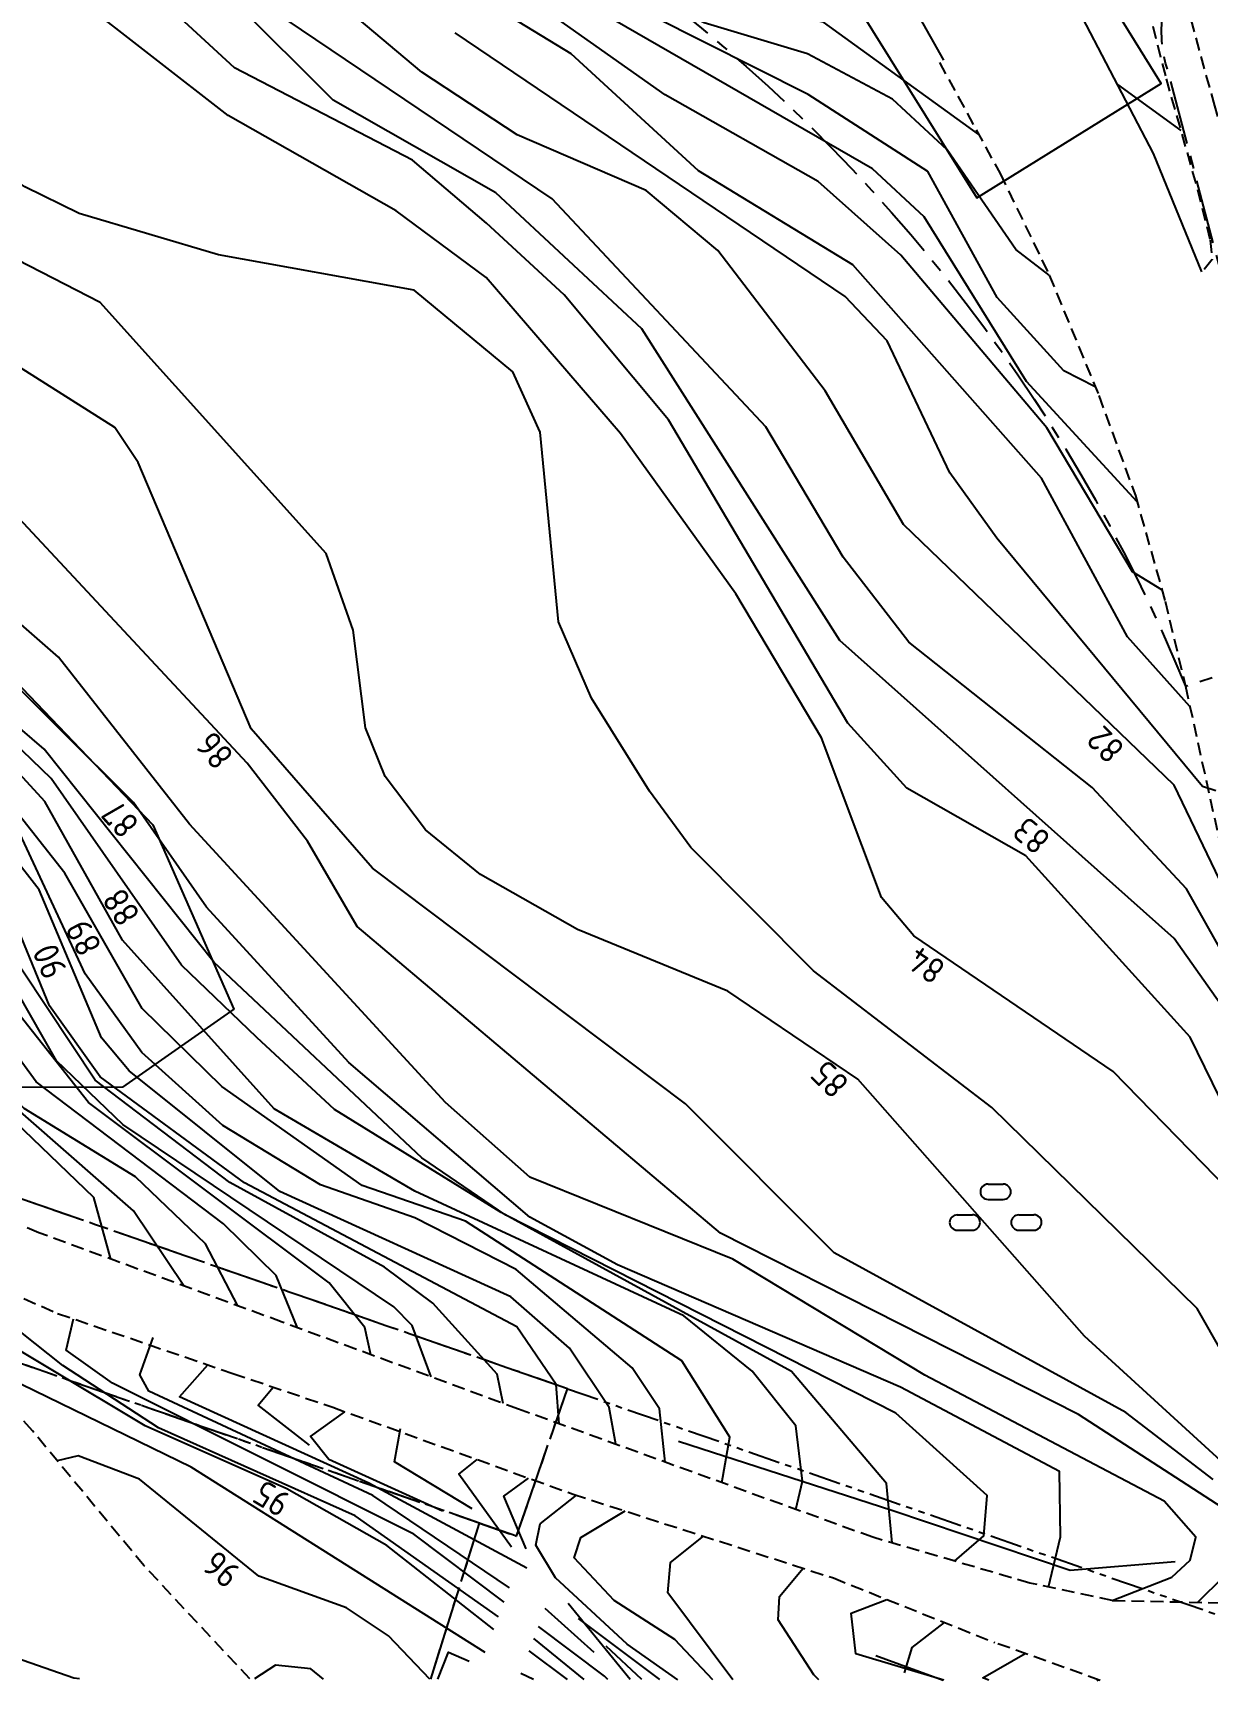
# Model space of a CAD drawing. Header units: metres. Extents: x 148035 to 148980, y 6395313 to 6395676.
# Drawn here: x 148162.7 to 148208.5, y 6395349 to 6395413.3 of the extents above; entities that cross this region are included whole.
import ezdxf

# ---------------------------------------------------------------- set-up
doc = ezdxf.new("R2010")
doc.units = ezdxf.units.M
for name, pattern in [('CENTERX2', [4, 2.5, -0.5, 0.5, -0.5]), ('DASHED', [0.75, 0.5, -0.25]), ('PHANTOM', [2.5, 1.25, -0.25, 0.25, -0.25, 0.25, -0.25])]:
    doc.linetypes.add(name, pattern=pattern)
for name, color, linetype in [('M-BEF-MARKLINJE', 4, 'Continuous'), ('M-BEF-MUR', 4, 'Stödmur'), ('M-BEF-NIVÅKURVA-PRIMÄR-0.5M', 250, 'Continuous'), ('M-BEF-NIVÅKURVA-PRIMÄR-1.0M', 250, 'Continuous'), ('M-BEF-STAKET', 4, 'STAKET'), ('M-BEF-VÄGKANT', 13, 'DASHED'), ('M-BEF-VÄGKANTSTÖD', 13, 'Continuous'), ('M-GR-ANVÄNDNINGSGRÄNS', 4, 'CENTERX2'), ('M-GR-ARBETSOMRÅDESGRÄNS', 7, 'ARBETSOMR_GR'), ('M-GR-FASTIGHETSGRÄNS', 3, 'PHANTOM'), ('M-GR-TRAKTGRÄNS', 7, 'PHANTOM')]:
    doc.layers.add(name, color=color, linetype=linetype)
doc.styles.add('ISO', font='iso.shx', dxfattribs={"height": 2.5})
doc.linetypes.add('ARBETSOMR_GR', pattern='A,0.5,-0.2,["+",Standard,S=0.1,R=0,X=-0.1,Y=-0.05],-0.2', length=0.9)
doc.linetypes.add('STAKET', pattern='A,7,[134,morastr.shx,S=0.8,R=0,X=0,Y=0],0.6,[134,morastr.shx,S=0.8,R=0,X=0,Y=0],1', length=8.6)
doc.linetypes.add('Stödmur', pattern='A,3,[104,sma.shx,S=1,R=0,X=0,Y=0],3', length=6)

# ---------------------------------------------------------------- blocks, each defined once
blk = doc.blocks.new('PRI_M_LÖVSKOG')
for p, q in [((-0.295, 1.2), (0.295, 1.2)), ((-0.295, 0.6), (0.295, 0.6)), ((-1.495, 0), (-0.905, 0)), ((-1.495, -0.6), (-0.905, -0.6)), ((0.905, 0), (1.495, 0)), ((0.905, -0.6), (1.495, -0.6))]:
    blk.add_line(p, q)
for centre, start, end in [((-0.295, 0.9), 90.00001, 179.99999), ((-0.295, 0.9), 179.99999, 270.00003), ((0.295, 0.9), 0, 90.00001), ((0.295, 0.9), 270.00003, 0.00001), ((-1.495, -0.3), 90.00001, 179.99999), ((-1.495, -0.3), 179.99999, 270.00003), ((-0.905, -0.3), 0, 90.00001), ((-0.905, -0.3), 270.00003, 0.00001), ((0.905, -0.3), 90.00001, 179.99999), ((0.905, -0.3), 179.99999, 270.00003), ((1.495, -0.3), 0, 90.00001), ((1.495, -0.3), 270.00003, 0.00001)]:
    blk.add_arc(centre, 0.3, start, end)

msp = doc.modelspace()

# ---------------------------------------------------------------- linework, layer by layer
at = {"layer": 'M-BEF-MARKLINJE', "lineweight": -3, "flags": 128}
msp.add_lwpolyline([(148092.616, 6395398.535), (148107.843, 6395401.752), (148116.068, 6395401.052), (148128.985, 6395397.708), (148135.745, 6395400.863), (148140.784, 6395403.649), (148143.629, 6395403.96), (148149.449, 6395400.495), (148157.15, 6395393.105), (148167.365, 6395382.447), (148170.532, 6395375.253), (148166.182, 6395372.204), (148158.413, 6395372.195), (148155.37, 6395375.408), (148148.038, 6395377.416), (148135.063, 6395380.214), (148125.283, 6395383.378), (148119.356, 6395386.647), (148114.638, 6395388.058), (148109.998, 6395391.127)], dxfattribs=at)
at = {"layer": 'M-BEF-MUR', "lineweight": -3, "flags": 128}
msp.add_lwpolyline([(148195.587, 6395350.031), (148198.213, 6395349.068)], dxfattribs=at)
at = {"layer": 'M-BEF-NIVÅKURVA-PRIMÄR-0.5M', "lineweight": -3}
for points in [[(148199.612, 6395409.371), (148193.545, 6395413.759), (148187.651, 6395414.937), (148184.986, 6395415.986), (148172.887, 6395422.745), (148169.677, 6395425.813), (148164.689, 6395428.98), (148161.533, 6395431.596), (148151.96, 6395440.555), (148149.049, 6395443.524), (148144.073, 6395450.846), (148142.115, 6395456.569), (148139.159, 6395462.306), (148137.03, 6395470.802), (148136.107, 6395472.261), (148130.732, 6395478.335), (148125.021, 6395483.089), (148122.674, 6395485.633), (148113.276, 6395497.066), (148110.024, 6395499.681), (148106.092, 6395502.055), (148102.603, 6395503.314)], [(148204.151, 6395399.537), (148202.925, 6395400.161), (148200.331, 6395403.014), (148197.622, 6395407.934), (148192.948, 6395410.938), (148180.801, 6395417.063), (148171.838, 6395422.517), (148161.436, 6395430.17), (148148.81, 6395441.863), (148145.94, 6395444.816), (148142.297, 6395450.756), (148140.749, 6395454.333), (148138.94, 6395461.357), (148130.286, 6395473.478), (148122.445, 6395482.801), (148119.813, 6395485.086), (148116.257, 6395487.177), (148110.92, 6395494.36), (148107.73, 6395497.339), (148105.123, 6395499.084), (148104.043, 6395499.373)], [(148206.758, 6395391.611), (148205.607, 6395392.318), (148202.26, 6395397.931), (148196.561, 6395404.673), (148193.342, 6395407.542), (148187.369, 6395410.924), (148173.231, 6395420.905), (148158.951, 6395429.953), (148145.791, 6395441.541), (148140.985, 6395448.079), (148138.528, 6395455.606), (148138.166, 6395461.004), (148129.82, 6395468.986), (148124.204, 6395475.568), (148116.293, 6395483.695), (148108.703, 6395494.188), (148104.344, 6395497.446)], [(148210.278, 6395375.394), (148207.722, 6395379.944), (148204.029, 6395383.899), (148196.883, 6395389.565), (148194.314, 6395392.88), (148191.301, 6395397.974), (148182.95, 6395406.868), (148172.012, 6395414.24), (148165.832, 6395420.444), (148163.336, 6395422.301), (148149.817, 6395430.589), (148144.742, 6395434.139), (148141.681, 6395437.146), (148139.753, 6395439.392), (148137.745, 6395442.726), (148134.736, 6395449.966), (148133.982, 6395455.172), (148134.249, 6395456.845), (148133.472, 6395459.995), (148132.474, 6395461.37), (148125.922, 6395466.14), (148115.91, 6395474.963), (148108.79, 6395488.63), (148105.128, 6395494.717)], [(148192.469, 6395355.728), (148192.732, 6395356.826), (148192.464, 6395358.985), (148190.768, 6395361.12), (148188.098, 6395363.285), (148177.59, 6395368.148), (148172.101, 6395371.356), (148166.184, 6395377.936), (148163.158, 6395383.345), (148160.006, 6395386.771), (148158.669, 6395388.021), (148150.19, 6395393.455), (148149.178, 6395394.647), (148146.211, 6395402.808), (148144.991, 6395404.621), (148139.538, 6395408.057), (148136.542, 6395408.883), (148135.547, 6395409.897), (148123.172, 6395435.118)], [(148168.58, 6395364.448), (148166.612, 6395367.374), (148161.241, 6395372.074), (148158.946, 6395374.81), (148157.227, 6395377.626), (148152.87, 6395381.813), (148146.146, 6395385.463), (148143.98, 6395387.147), (148142.476, 6395389.212), (148139.752, 6395394.869), (148136.478, 6395397.718), (148131.65, 6395400.982), (148125.372, 6395406.653), (148123.419, 6395409.487), (148122.672, 6395413.004), (148121.081, 6395417.307), (148113.486, 6395426.36), (148111.674, 6395430.529)], [(148178.226, 6395360.901), (148177.489, 6395362.9), (148176.779, 6395363.63), (148166.2, 6395370.745), (148163.612, 6395373.23), (148160.556, 6395378.578), (148157.555, 6395381.682), (148147.75, 6395389.524), (148146.018, 6395391.795), (148144.039, 6395395.573), (148132.345, 6395404.145), (148127.797, 6395408.651), (148119.679, 6395422.064)], [(148173.014, 6395362.819), (148172.188, 6395364.858), (148170.124, 6395366.873), (148162.812, 6395372.411), (148157.807, 6395379.267), (148145.079, 6395390.117), (148141.775, 6395395.906), (148139.698, 6395397.834), (148130.361, 6395403.707), (148127.109, 6395407.163), (148119.622, 6395420.656)], [(148211.905, 6395365.88), (148207.859, 6395374.152), (148201.44, 6395381.23), (148196.796, 6395383.874), (148194.5, 6395386.41), (148187.5, 6395398.243), (148183.422, 6395403.126), (148180.391, 6395405.915), (148177.51, 6395408.379), (148170.561, 6395411.972), (148163.206, 6395418.752)], [(148213.246, 6395354.614), (148208.136, 6395363.566), (148200.113, 6395371.411), (148193.152, 6395376.741), (148188.368, 6395381.555), (148186.755, 6395383.75), (148184.487, 6395387.386), (148183.204, 6395390.366), (148182.487, 6395397.756), (148181.418, 6395400.113), (148177.563, 6395403.305), (148169.935, 6395404.685), (148164.489, 6395406.3), (148162.368, 6395407.335), (148147.528, 6395417.328)], [(148198.655, 6395353.714), (148199.807, 6395354.704), (148199.936, 6395356.271), (148196.364, 6395359.49), (148181.146, 6395367.211), (148177.866, 6395369.448), (148169.767, 6395377.074), (148163.127, 6395385.391), (148151.111, 6395395.714), (148149.637, 6395397.585), (148147.718, 6395402.038), (148145.507, 6395405.541), (148137.914, 6395412.633), (148134.892, 6395416.593)], [(148208.761, 6395356.901), (148205.347, 6395359.517), (148193.959, 6395365.741), (148188.158, 6395371.553), (148175.944, 6395380.75), (148171.207, 6395386.193), (148166.794, 6395396.576), (148165.882, 6395397.944), (148154.712, 6395405.002), (148151.703, 6395407.526), (148143.164, 6395416.534)], [(148204.817, 6395352.177), (148207.143, 6395353.084), (148207.865, 6395353.743), (148208.086, 6395354.647), (148206.842, 6395356.053), (148197.502, 6395360.964), (148190.009, 6395365.499), (148182.084, 6395368.697), (148178.787, 6395371.602), (148168.801, 6395382.466), (148163.68, 6395388.981), (148155.155, 6395396.435), (148144.492, 6395410.082), (148140.156, 6395415.119)], [(148187.366, 6395357.573), (148187.141, 6395359.652), (148186.073, 6395361.255), (148181.555, 6395365.094), (148177.59, 6395367.113), (148173.907, 6395368.392), (148170.103, 6395370.704), (148166.943, 6395373.558), (148164.731, 6395376.631), (148162.098, 6395382.275), (148153.309, 6395389.009), (148149.724, 6395391.262), (148144.64, 6395401.384), (148137.034, 6395405.519), (148133.037, 6395408.634), (148129.839, 6395414.14)], [(148183.231, 6395359.068), (148183.116, 6395360.602), (148181.581, 6395362.848), (148170.95, 6395368.471), (148165.315, 6395372.604), (148163.34, 6395375.375), (148161.679, 6395379.416), (148159.231, 6395382.434), (148153.161, 6395387.158), (148149.434, 6395389.534), (148147.797, 6395391.087), (148145.938, 6395396.141), (148144.613, 6395398.634), (148132.823, 6395406.516), (148130.941, 6395408.211), (148126.771, 6395413.345)], [(148208.863, 6395383.766), (148208.342, 6395383.939), (148200.309, 6395393.624), (148198.473, 6395396.179), (148196.026, 6395401.325), (148194.399, 6395403.057), (148179.167, 6395413.347)], [(148205.019, 6395411.331), (148207.493, 6395409.527)], [(148164.504, 6395349.124), (148164.28, 6395349.145), (148159.721, 6395350.736), (148158.472, 6395352.065), (148157.394, 6395355.582), (148152.947, 6395364.21), (148151.201, 6395366.314), (148149.742, 6395367.335), (148150.585, 6395368.301)], [(148180.863, 6395351.535), (148175.262, 6395355.484), (148167.588, 6395358.91), (148163.856, 6395361.347), (148161.104, 6395363.521), (148161.74, 6395364.227)], [(148181.29, 6395352.673), (148175.949, 6395356.268), (148167.212, 6395360.343), (148166.861, 6395360.983), (148167.378, 6395362.433)], [(148180.343, 6395350.15), (148168.868, 6395357.377), (148160.171, 6395361.609)], [(148173.484, 6395358.232), (148171.478, 6395359.8), (148172.062, 6395360.505)], [(148179.833, 6395355.75), (148176.799, 6395357.584), (148177.035, 6395358.884)], [(148181.937, 6395354.197), (148181.063, 6395356.251), (148182.034, 6395356.951)], [(148189.228, 6395349.083), (148187.75, 6395350.66), (148185.374, 6395352.175), (148183.82, 6395353.837), (148184.079, 6395354.64), (148185.8, 6395355.669)], [(148193.36, 6395349.076), (148193.167, 6395349.272), (148191.775, 6395351.422), (148191.83, 6395352.337), (148192.748, 6395353.435)], [(148184.597, 6395350.15), (148182.682, 6395351.867)], [(148196.708, 6395349.347), (148197.003, 6395350.337), (148198.264, 6395351.321)], [(148184.204, 6395349.091), (148182.243, 6395350.695)], [(148174.031, 6395349.108), (148173.539, 6395349.513), (148172.157, 6395349.652), (148171.337, 6395349.113)], [(148182.233, 6395349.095), (148181.728, 6395349.324)], [(148204.222, 6395349.058), (148204.28, 6395349.084)]]:
    msp.add_lwpolyline(points, dxfattribs=at)
at = {"layer": 'M-BEF-NIVÅKURVA-PRIMÄR-1.0M', "lineweight": -3}
for points in [[(148202.36, 6395403.887), (148201.052, 6395404.896), (148198.372, 6395408.784), (148196.237, 6395410.759), (148192.924, 6395412.522), (148188.887, 6395413.735), (148175.965, 6395420.221), (148161.572, 6395430.451), (148155.431, 6395436.824), (148148.983, 6395442.184), (148143.208, 6395451.015), (148141.868, 6395453.651), (148140.459, 6395459.288), (148136.273, 6395466.983), (148134.66, 6395470.981), (148133.383, 6395472.872), (148127.339, 6395478.694), (148109.683, 6395497.568), (148104.618, 6395501.183), (148102.253, 6395502.243)], [(148202.36, 6395403.887), (148201.052, 6395404.896), (148198.372, 6395408.784), (148196.237, 6395410.759), (148192.924, 6395412.522), (148188.887, 6395413.735), (148175.965, 6395420.221), (148161.572, 6395430.451), (148155.431, 6395436.824), (148148.983, 6395442.184), (148143.208, 6395451.015), (148141.868, 6395453.651), (148140.459, 6395459.288), (148136.273, 6395466.983), (148134.66, 6395470.981), (148133.383, 6395472.872), (148127.339, 6395478.694), (148109.683, 6395497.568), (148104.618, 6395501.183), (148102.253, 6395502.243)], [(148205.786, 6395395.05), (148201.466, 6395399.737), (148197.478, 6395406.161), (148195.453, 6395408.036), (148181.882, 6395415.873), (148163.435, 6395428.084), (148145.993, 6395442.905), (148143.314, 6395446.101), (148141.06, 6395449.571), (148140.149, 6395451.86), (148139.334, 6395455.926), (148139.032, 6395460.17), (148137.962, 6395461.769), (148134.354, 6395465.142), (148124.971, 6395476.816), (148123.143, 6395478.205), (148117.293, 6395484.311), (148109.417, 6395494.253), (148104.047, 6395498.459)], [(148205.786, 6395395.05), (148201.466, 6395399.737), (148197.478, 6395406.161), (148195.453, 6395408.036), (148181.882, 6395415.873), (148163.435, 6395428.084), (148145.993, 6395442.905), (148143.314, 6395446.101), (148141.06, 6395449.571), (148140.149, 6395451.86), (148139.334, 6395455.926), (148139.032, 6395460.17), (148137.962, 6395461.769), (148134.354, 6395465.142), (148124.971, 6395476.816), (148123.143, 6395478.205), (148117.293, 6395484.311), (148109.417, 6395494.253), (148104.047, 6395498.459)], [(148209.505, 6395379.276), (148207.239, 6395383.99), (148196.667, 6395394.158), (148193.616, 6395399.371), (148189.428, 6395404.846), (148186.627, 6395407.19), (148181.592, 6395409.363), (148177.866, 6395411.811), (148166.229, 6395421.603), (148146.67, 6395434.435), (148144.058, 6395436.969), (148138.602, 6395444.583), (148136.99, 6395448.586), (148134.581, 6395456.984), (148133.723, 6395461.605), (148132.882, 6395462.929), (148131.655, 6395463.83), (148129.509, 6395463.789), (148128.167, 6395464.661), (148121.55, 6395471.219), (148113.637, 6395480.643), (148108.964, 6395490.241), (148105.071, 6395494.98), (148101.633, 6395497.737)], [(148207.847, 6395387.062), (148205.413, 6395389.771), (148202.052, 6395395.965), (148194.697, 6395404.291), (148188.665, 6395407.957), (148183.696, 6395412.525), (148177.907, 6395416.059), (148171.108, 6395421.356), (148153.739, 6395433.124), (148147.815, 6395437.735), (148144.82, 6395440.699), (148141.988, 6395443.731), (148140.531, 6395446.101), (148139.684, 6395450.373), (148136.432, 6395458.307), (148136.404, 6395461.356), (148135.807, 6395463.04), (148135.07, 6395463.915), (148131.088, 6395465.95), (148127.934, 6395468.72), (148117.54, 6395480.773), (148107.434, 6395494.343), (148103.136, 6395497.58)], [(148207.847, 6395387.062), (148205.413, 6395389.771), (148202.052, 6395395.965), (148194.697, 6395404.291), (148188.665, 6395407.957), (148183.696, 6395412.525), (148177.907, 6395416.059), (148171.108, 6395421.356), (148153.739, 6395433.124), (148147.815, 6395437.735), (148144.82, 6395440.699), (148141.988, 6395443.731), (148140.531, 6395446.101), (148139.684, 6395450.373), (148136.432, 6395458.307), (148136.404, 6395461.356), (148135.807, 6395463.04), (148135.07, 6395463.915), (148131.088, 6395465.95), (148127.934, 6395468.72), (148117.54, 6395480.773), (148107.434, 6395494.343), (148103.136, 6395497.58)], [(148196.227, 6395354.422), (148196.001, 6395356.741), (148192.303, 6395361.111), (148180.962, 6395367.313), (148174.462, 6395371.329), (148171.427, 6395374.138), (148168.483, 6395376.963), (148163.405, 6395384.25), (148160.375, 6395387.154), (148150.287, 6395395.175), (148149.459, 6395396.208), (148147.221, 6395401.765), (148144.885, 6395404.883), (148142.717, 6395407.104), (148138.131, 6395409.823), (148136.039, 6395411.633), (148125.907, 6395432.214)], [(148181.043, 6395359.864), (148180.803, 6395361.005), (148178.295, 6395363.771), (148176.406, 6395365.188), (148170.375, 6395368.479), (148165.119, 6395372.477), (148161.327, 6395378.156), (148158.643, 6395381.433), (148147.456, 6395391.177), (148145.054, 6395395.735), (148143.237, 6395397.559), (148134.179, 6395404.371), (148128.215, 6395409.975), (148125.632, 6395413.06), (148121.769, 6395420.795)], [(148175.878, 6395361.765), (148175.645, 6395362.834), (148174.246, 6395364.57), (148164.86, 6395371.607), (148157.604, 6395380.778), (148146.124, 6395390.227), (148142.2, 6395395.59), (148139.038, 6395398.535), (148127.743, 6395407.509), (148124.774, 6395412.011), (148120.867, 6395419.456)], [(148209.395, 6395374.945), (148207.237, 6395378.005), (148194.186, 6395389.639), (148186.453, 6395401.8), (148180.755, 6395407.101), (148174.412, 6395410.718), (148166.737, 6395418.363)], [(148209.511, 6395357.211), (148203.741, 6395362.493), (148194.889, 6395372.516), (148189.813, 6395375.946), (148183.941, 6395378.362), (148180.159, 6395380.498), (148178.009, 6395382.242), (148176.435, 6395384.333), (148175.667, 6395386.223), (148175.193, 6395390.04), (148174.129, 6395393.026), (148165.306, 6395402.824), (148156.544, 6395407.32), (148150.786, 6395412.228), (148144.658, 6395416.319)], [(148165.729, 6395365.495), (148165.068, 6395367.897), (148159.955, 6395372.798), (148157.563, 6395376.255), (148154.639, 6395379.441), (148151.441, 6395381.78), (148145.772, 6395384.534), (148142.334, 6395387.086), (148141.291, 6395388.324), (148140.12, 6395393.526), (148130.369, 6395400.748), (148123.203, 6395407.533), (148122.376, 6395409.32), (148121.343, 6395415.244)], [(148189.579, 6395356.772), (148189.896, 6395358.551), (148188.011, 6395361.522), (148179.568, 6395366.973), (148175.537, 6395368.373), (148170.055, 6395372.229), (148166.946, 6395375.275), (148163.928, 6395380.559), (148160.155, 6395385.328), (148148.487, 6395394.058), (148145.699, 6395402.193), (148144.606, 6395403.464), (148139.426, 6395406.916), (148135.756, 6395408.255), (148134.867, 6395409.253), (148131.168, 6395415.127)], [(148185.44, 6395358.27), (148185.174, 6395359.708), (148183.636, 6395362.021), (148181.344, 6395364.022), (148172.32, 6395368.138), (148166.45, 6395372.846), (148165.359, 6395374.128), (148162.931, 6395379.899), (148161.875, 6395381.254), (148159.524, 6395383.26), (148149.08, 6395390.364), (148147.86, 6395392.092), (148145.892, 6395397.916), (148144.676, 6395400.364), (148143.274, 6395401.388), (148140.001, 6395402.752), (148133.621, 6395406.93), (148128.569, 6395412.465), (148127.338, 6395414.533)], [(148202.334, 6395352.701), (148202.804, 6395354.666), (148202.765, 6395357.208), (148196.548, 6395360.504), (148185.508, 6395365.269), (148182.083, 6395367.139), (148175.015, 6395373.171), (148169.46, 6395379.226), (148166.616, 6395383.312), (148160.763, 6395389.121), (148156.134, 6395392.884), (148151.657, 6395397.505), (148148.891, 6395400.666), (148147.524, 6395404.787), (148138.677, 6395414.687)], [(148209.332, 6395355.658), (148203.505, 6395359.428), (148189.521, 6395366.51), (148175.34, 6395378.474), (148173.41, 6395381.798), (148171.049, 6395384.85), (148155.537, 6395401.469), (148152.078, 6395404.371), (148146.961, 6395409.597), (148144.728, 6395412.385), (148143.252, 6395415.041)], [(148209.856, 6395367.698), (148204.853, 6395372.819), (148197.072, 6395378.105), (148195.808, 6395379.605), (148193.47, 6395385.832), (148190.119, 6395391.454), (148185.619, 6395397.716), (148180.377, 6395403.795), (148176.862, 6395406.401), (148170.311, 6395410.121), (148164.35, 6395414.76)], [(148170.684, 6395363.675), (148169.43, 6395366.097), (148166.69, 6395368.702), (148162.346, 6395371.37), (148161.026, 6395372.683), (148155.663, 6395380.294), (148143.759, 6395389.655), (148141.276, 6395394.343), (148138.797, 6395396.856), (148133.976, 6395400.392), (148126.866, 6395406.528), (148125.634, 6395408.071), (148123.063, 6395413.956)], [(148180.678, 6395351.043), (148176.502, 6395354.323), (148172.593, 6395356.539), (148167.069, 6395358.994), (148159.652, 6395363.429), (148158.845, 6395364.388), (148158.968, 6395365.459)], [(148177.552, 6395354.762), (148165.798, 6395360.656), (148163.981, 6395361.938), (148164.269, 6395363.165)], [(148181.965, 6395353.432), (148175.805, 6395356.758), (148168.407, 6395360.118), (148169.511, 6395361.372)], [(148178.681, 6395355.658), (148174.236, 6395357.683), (148173.517, 6395358.576), (148174.865, 6395359.543)], [(148178.177, 6395349.101), (148176.566, 6395350.802), (148174.922, 6395351.885), (148171.508, 6395353.131), (148166.851, 6395356.909), (148164.447, 6395357.824), (148163.64, 6395357.621)], [(148181.372, 6395354.256), (148179.312, 6395357.108), (148180.033, 6395357.674)], [(148183.083, 6395353.059), (148182.323, 6395354.329), (148182.49, 6395355.173), (148183.899, 6395356.28)], [(148181.079, 6395352.113), (148177.552, 6395354.762)], [(148190.006, 6395349.082), (148187.464, 6395352.471), (148187.572, 6395353.653), (148188.86, 6395354.686)], [(148208.155, 6395352.106), (148210.205, 6395354.127)], [(148187.863, 6395349.085), (148185.883, 6395350.467), (148183.083, 6395353.059)], [(148186, 6395349.088), (148183.585, 6395352.059)], [(148198.243, 6395349.068), (148194.808, 6395350.101), (148194.625, 6395351.686), (148196.021, 6395352.218)], [(148187.152, 6395349.087), (148183.987, 6395351.469)], [(148185.129, 6395349.09), (148185.002, 6395349.217), (148182.418, 6395351.162)], [(148183.55, 6395349.093), (148182.061, 6395350.211)], [(148186.46, 6395349.088), (148185.062, 6395350.394)], [(148200.005, 6395349.065), (148199.766, 6395349.161), (148201.418, 6395350.109)]]:
    msp.add_lwpolyline(points, dxfattribs=at)
at = {"layer": 'M-BEF-STAKET', "lineweight": -3, "flags": 128}
for points in [[(148208.319, 6395404.016), (148206.427, 6395408.632), (148203.656, 6395413.944), (148201.245, 6395418.126), (148200.44, 6395419.416)], [(148207.269, 6395353.689), (148203.169, 6395353.35), (148196.213, 6395355.683), (148187.882, 6395358.373)], [(148178.499, 6395349.101), (148178.909, 6395350.166), (148179.721, 6395349.811)]]:
    msp.add_lwpolyline(points, dxfattribs=at)
at = {"layer": 'M-BEF-VÄGKANT', "lineweight": -3}
for points in [[(148209.372, 6395401.216), (148209.552, 6395402.169), (148210.305, 6395403.611), (148210.449, 6395405.051), (148208.817, 6395410.489), (148206.476, 6395419.114), (148204.546, 6395426.75), (148202.895, 6395432.863)], [(148201.589, 6395432.479), (148203.318, 6395425.013), (148205.287, 6395417.962), (148206.919, 6395411.555), (148208.143, 6395407.236), (148208.642, 6395405.252), (148208.721, 6395404.498), (148208.319, 6395404.016)], [(148198.074, 6395412.187), (148200.437, 6395407.857), (148202.359, 6395403.889), (148204.296, 6395399.187), (148205.72, 6395395.285), (148206.884, 6395391.163), (148207.675, 6395387.845), (148208.965, 6395381.987), (148210.303, 6395375.269), (148211.589, 6395367.983), (148212.486, 6395362.026), (148213.053, 6395357.811)], [(148204.816, 6395352.177), (148201.599, 6395352.856), (148195.468, 6395354.643), (148181.646, 6395359.642), (148172.411, 6395363.041), (148162.924, 6395366.525), (148154.457, 6395370.015), (148152.891, 6395370.73), (148142.418, 6395374.504), (148134.876, 6395377.356), (148126.066, 6395380.375), (148119.434, 6395382.655), (148113.824, 6395384.566), (148112.11, 6395385.369), (148111.082, 6395386.466), (148110.697, 6395388.984), (148109.998, 6395391.127), (148107.39, 6395392.53), (148104.611, 6395392.898), (148103.779, 6395392.642), (148102.152, 6395390.122), (148100.321, 6395389.76), (148097.813, 6395389.844)], [(148171.155, 6395349.113), (148167.023, 6395353.537), (148162.667, 6395358.795), (148159.367, 6395362.516), (148157.141, 6395365.206), (148156.855, 6395366.398)], [(148156.855, 6395366.398), (148163.652, 6395363.376), (148170.488, 6395361.038), (148174.397, 6395359.713), (148183.775, 6395356.321), (148193.931, 6395353.055), (148200.233, 6395350.532)], [(148204.816, 6395352.177), (148212.174, 6395352.019), (148213.177, 6395352.749), (148213.317, 6395353.416), (148213.053, 6395357.811)], [(148204.349, 6395349.058), (148200.233, 6395350.532)]]:
    msp.add_lwpolyline(points, dxfattribs=at)
at = {"layer": 'M-BEF-VÄGKANTSTÖD', "lineweight": -3}
msp.add_lwpolyline([(148198.242, 6395412.279), (148197.201, 6395414.121), (148194.635, 6395418.118), (148192.24, 6395421.765), (148191.256, 6395422.925)], dxfattribs=at)
at = {"layer": 'M-GR-ANVÄNDNINGSGRÄNS', "lineweight": -3, "flags": 128}
msp.add_lwpolyline([(148129.401, 6395544.743), (148151.143, 6395499.045), (148171.214, 6395470.018, -0.252753), (148169.491, 6395440.702, 0.367121), (148173.254, 6395423.376, -0.021702), (148185.112, 6395416.347, -0.141704), (148207.675, 6395387.845), (148212.875, 6395389.573), (148207.028, 6395411.727, -0.840391), (148215.653, 6395416.593, 0.015533), (148252.127, 6395365.9, 0.021696), (148266.029, 6395348.957)], format="xyb", dxfattribs=at)
for points in [[(148183.553, 6395360.438), (148038.764, 6395410.734)], [(148181.568, 6395354.689), (148150.874, 6395365.363)], [(148181.568, 6395354.689), (148183.553, 6395360.438)], [(148178.214, 6395349.101), (148180.119, 6395355.193)]]:
    msp.add_lwpolyline(points, dxfattribs=at)
at = {"layer": 'M-GR-ARBETSOMRÅDESGRÄNS', "ltscale": 5, "flags": 128}
msp.add_lwpolyline([(148248.014, 6395468.117), (148267.069, 6395465.09, 0.046232), (148275.724, 6395464.526, 0.198884), (148277.191, 6395464.09), (148279.243, 6395464.303), (148290.498, 6395466.998, -0.261751), (148291.538, 6395470.163), (148294.387, 6395472.773), (148298.96, 6395475.444), (148303.01, 6395478.589), (148306.692, 6395482.226), (148307.836, 6395483.496), (148311.3, 6395487.979), (148314.755, 6395493.884), (148317.182, 6395499.626), (148318.928, 6395505.875), (148319.952, 6395514.624), (148320.896, 6395523.646), (148322.163, 6395535.476), (148323.586, 6395541.144), (148326.118, 6395546.614), (148328.882, 6395550.783), (148333.114, 6395554.975), (148339.095, 6395559.269), (148341.278, 6395560.298), (148343.007, 6395561.27), (148346.046, 6395562.327), (148348.752, 6395563.153), (148350.851, 6395563.534), (148354.189, 6395563.937), (148355.11, 6395563.887), (148357.465, 6395563.86), (148358.269, 6395563.803), (148359.846, 6395577.889), (148357.25, 6395578.59), (148355.611, 6395579.315, -0.135863), (148352.32, 6395582.288), (148351.725, 6395583.159), (148351.209, 6395584.199), (148350.116, 6395587.038), (148351.723, 6395589.579), (148350.292, 6395593.477), (148348.861, 6395593.477), (148336.321, 6395588.984), (148336.169, 6395589.381), (148334.25, 6395594.8), (148333.754, 6395595.992), (148333.859, 6395596.347), (148331.605, 6395597.012), (148331.264, 6395595.859), (148332.056, 6395593.955), (148333.963, 6395588.57), (148335.148, 6395585.464), (148336.345, 6395582.038, 0.2017), (148328.886, 6395575.072, -0.340576), (148328.099, 6395571.346, 0.052499), (148319.667, 6395562.647, 0.105019), (148309.091, 6395541.063, 0.014503), (148308.88, 6395540.119), (148307.757, 6395539.005, 0.190552), (148305.429, 6395532.345), (148305.889, 6395529.939), (148306.108, 6395527.758, -0.090121), (148305.214, 6395521.526, 0.162289), (148304.97, 6395517.127, -0.010031), (148301.365, 6395511.421), (148299.61, 6395512.531), (148296.08, 6395506.955), (148297.617, 6395505.982, -0.013443), (148292.145, 6395498.78, -0.091041), (148278.25, 6395488.006, -0.016314), (148275.616, 6395486.804, -0.13917), (148251.487, 6395483.918), (148249.081, 6395484.3), (148232.986, 6395486.856, 0.098491), (148219.535, 6395486.334), (148217.69, 6395485.891, -0.080273), (148211.963, 6395485.425), (148208.831, 6395486.215), (148203.395, 6395489.075, 0.001379), (148199.44, 6395492.846), (148177.334, 6395520.563, 0.119084), (148169.565, 6395526.55), (148162.674, 6395529.565), (148143.212, 6395553.001), (148142.209, 6395552.201), (148141.585, 6395552.983), (148141.39, 6395552.827), (148135.458, 6395560.265), (148135.748, 6395562.226), (148133.423, 6395562.57), (148132.984, 6395559.598), (148139.553, 6395551.362), (148128.725, 6395542.726), (148139.625, 6395529.059), (148149.333, 6395511.193), (148154.471, 6395504.751), (148154.625, 6395502.794), (148159.8, 6395496.305), (148158.92, 6395494.317, 0.342443), (148159.57, 6395491.699), (148163.372, 6395488.702), (148164.074, 6395488.078, 0.384471), (148167.021, 6395488.099), (148167.625, 6395488.652), (148168.699, 6395487.641), (148170.938, 6395485.339), (148173.034, 6395483.123), (148175.354, 6395474.643), (148175.684, 6395470.87), (148176.904, 6395469), (148177.24, 6395464.29), (148176.884, 6395462.412), (148176.314, 6395460.828), (148176.491, 6395458.087), (148176.295, 6395456.151), (148175.326, 6395454.274), (148174.363, 6395451.427), (148174.178, 6395448.527), (148175.169, 6395447.143), (148179.179, 6395443.045), (148181.046, 6395440.674), (148181.371, 6395436.697), (148183.933, 6395431.855), (148187.175, 6395426.116), (148190.184, 6395421.041), (148191.088, 6395420.024), (148192.769, 6395417.772), (148199.531, 6395406.902), (148206.727, 6395411.363), (148193.601, 6395432.535, -0.152652), (148192.574, 6395436.523, 0.229378), (148196.835, 6395437.441, -0.397753), (148206.408, 6395436.539, -0.023274), (148212.122, 6395429.374, -0.015738), (148215.598, 6395424.241, 0.004295), (148226.801, 6395406.851, 0.004106), (148237.788, 6395390.41), (148252.282, 6395399.922), (148241.099, 6395419.383), (148227.664, 6395443.579), (148226.866, 6395445.155, -0.118279), (148225.812, 6395448.736, -0.110315), (148227.39, 6395457.975), (148230.75, 6395464.502, -0.19248), (148235.293, 6395468.328, -0.11985), (148242.83, 6395468.94), (148245.401, 6395468.532)], format="xyb", dxfattribs=at)
at = {"layer": 'M-GR-FASTIGHETSGRÄNS', "lineweight": -3}
for points in [[(148183.552, 6395360.438), (148038.764, 6395410.734)], [(148180.119, 6395355.193), (148150.874, 6395365.363)], [(148181.568, 6395354.689), (148183.552, 6395360.438)], [(148183.552, 6395360.438), (148216.358, 6395349.038)], [(148178.215, 6395349.101), (148180.119, 6395355.193)], [(148180.119, 6395355.193), (148181.568, 6395354.689)]]:
    msp.add_lwpolyline(points, dxfattribs=at)
at = {"layer": 'M-GR-TRAKTGRÄNS'}
msp.add_lwpolyline([(148183.552, 6395360.438), (148038.764, 6395410.734)], dxfattribs=at)

# ---------------------------------------------------------------- block references
at = {"layer": 'M-BEF-MARKLINJE', "lineweight": -3}
msp.add_blockref('PRI_M_LÖVSKOG', (148200.265, 6395367.223), dxfattribs=at)

# ---------------------------------------------------------------- texts
at = {"layer": 'M-BEF-NIVÅKURVA-PRIMÄR-1.0M', "lineweight": -3, "style": 'ISO'}
for s, rotation, p in [('82        ', 135.03237, (148205.371, 6395385.469)), ('86        ', 130.48275, (148170.588, 6395385.16)), ('87        ', 132.16135, (148166.899, 6395382.506)), ('83        ', 139.44242, (148202.488, 6395381.975)), ('88        ', 122.60024, (148166.918, 6395378.925)), ('89        ', 117.51689, (148165.412, 6395377.678)), ('90        ', 112.71458, (148164.053, 6395376.719)), ('84        ', 146.03061, (148198.388, 6395376.997)), ('85        ', 135.21027, (148194.618, 6395372.402)), ('95        ', 148.72112, (148172.832, 6395356.242)), ('96        ', 140.40075, (148170.873, 6395353.359))]:
    msp.add_text(s, height=1, rotation=rotation, dxfattribs=at).set_placement(p)

doc.saveas('drawing.dxf')
